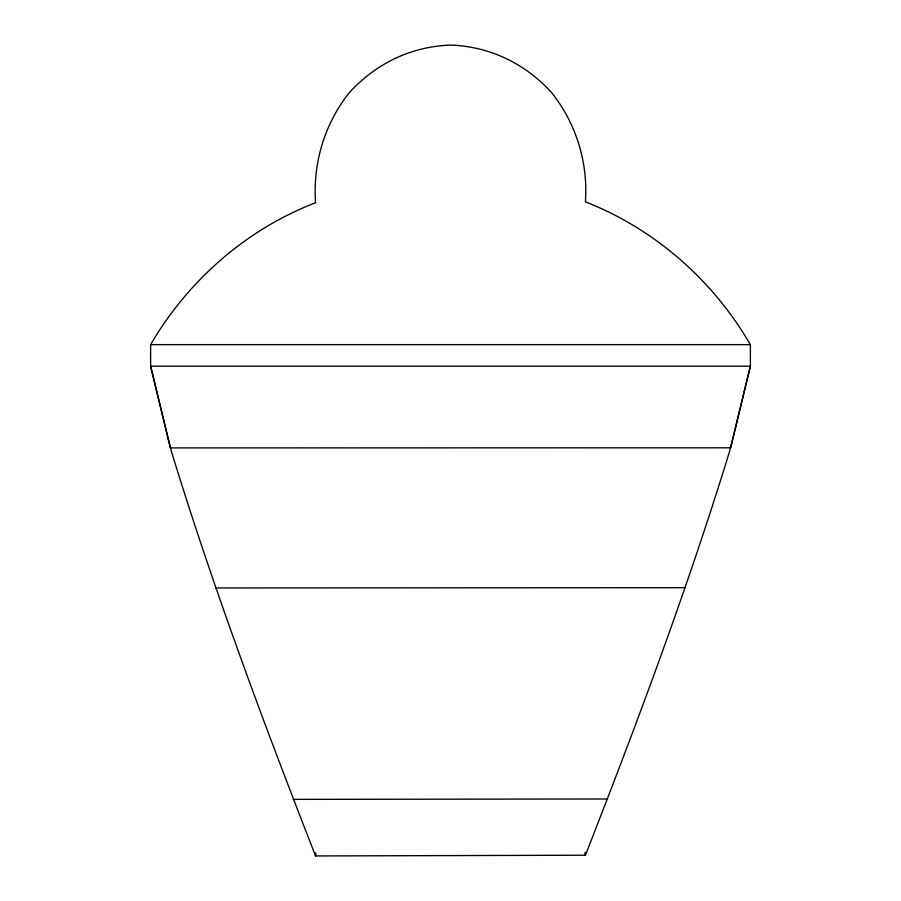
<?xml version="1.0" encoding="UTF-8"?>
<svg xmlns="http://www.w3.org/2000/svg" width="901" height="901" viewBox="0 0 901 901"><rect width="100%" height="100%" fill="white"/><g stroke="black" fill="none" stroke-linecap="round" stroke-linejoin="round"><path stroke-width="1.35" d="M315.665 853.202L315.553 855.95L585.413 855.218C637.581 721.892 687.778 587.666 729.776 450.748L750.375 366.2L750.375 344.644C713.232 280.538 654.633 228.798 585.413 201.892C588.184 162.371 576.122 123.246 551.356 92.285C524.573 63.273 490.076 46.615 450.5 45.05C410.924 46.615 376.427 63.273 349.644 92.285C324.63 123.46 312.771 162.946 315.553 202.736C246.412 229.304 187.802 280.763 150.625 344.644L150.625 366.2L171.235 450.883C213.233 588.004 263.407 722.422 315.553 855.95L315.553 853.168M293.253 799.367L607.623 798.984M150.625 344.644L750.375 344.644M215.519 587.959L685.458 587.689M750.375 366.2L730.711 447.808L170.3 447.91L150.625 366.2L750.375 366.2M585.413 855.218L585.312 852.425L585.413 855.218"/></g></svg>
